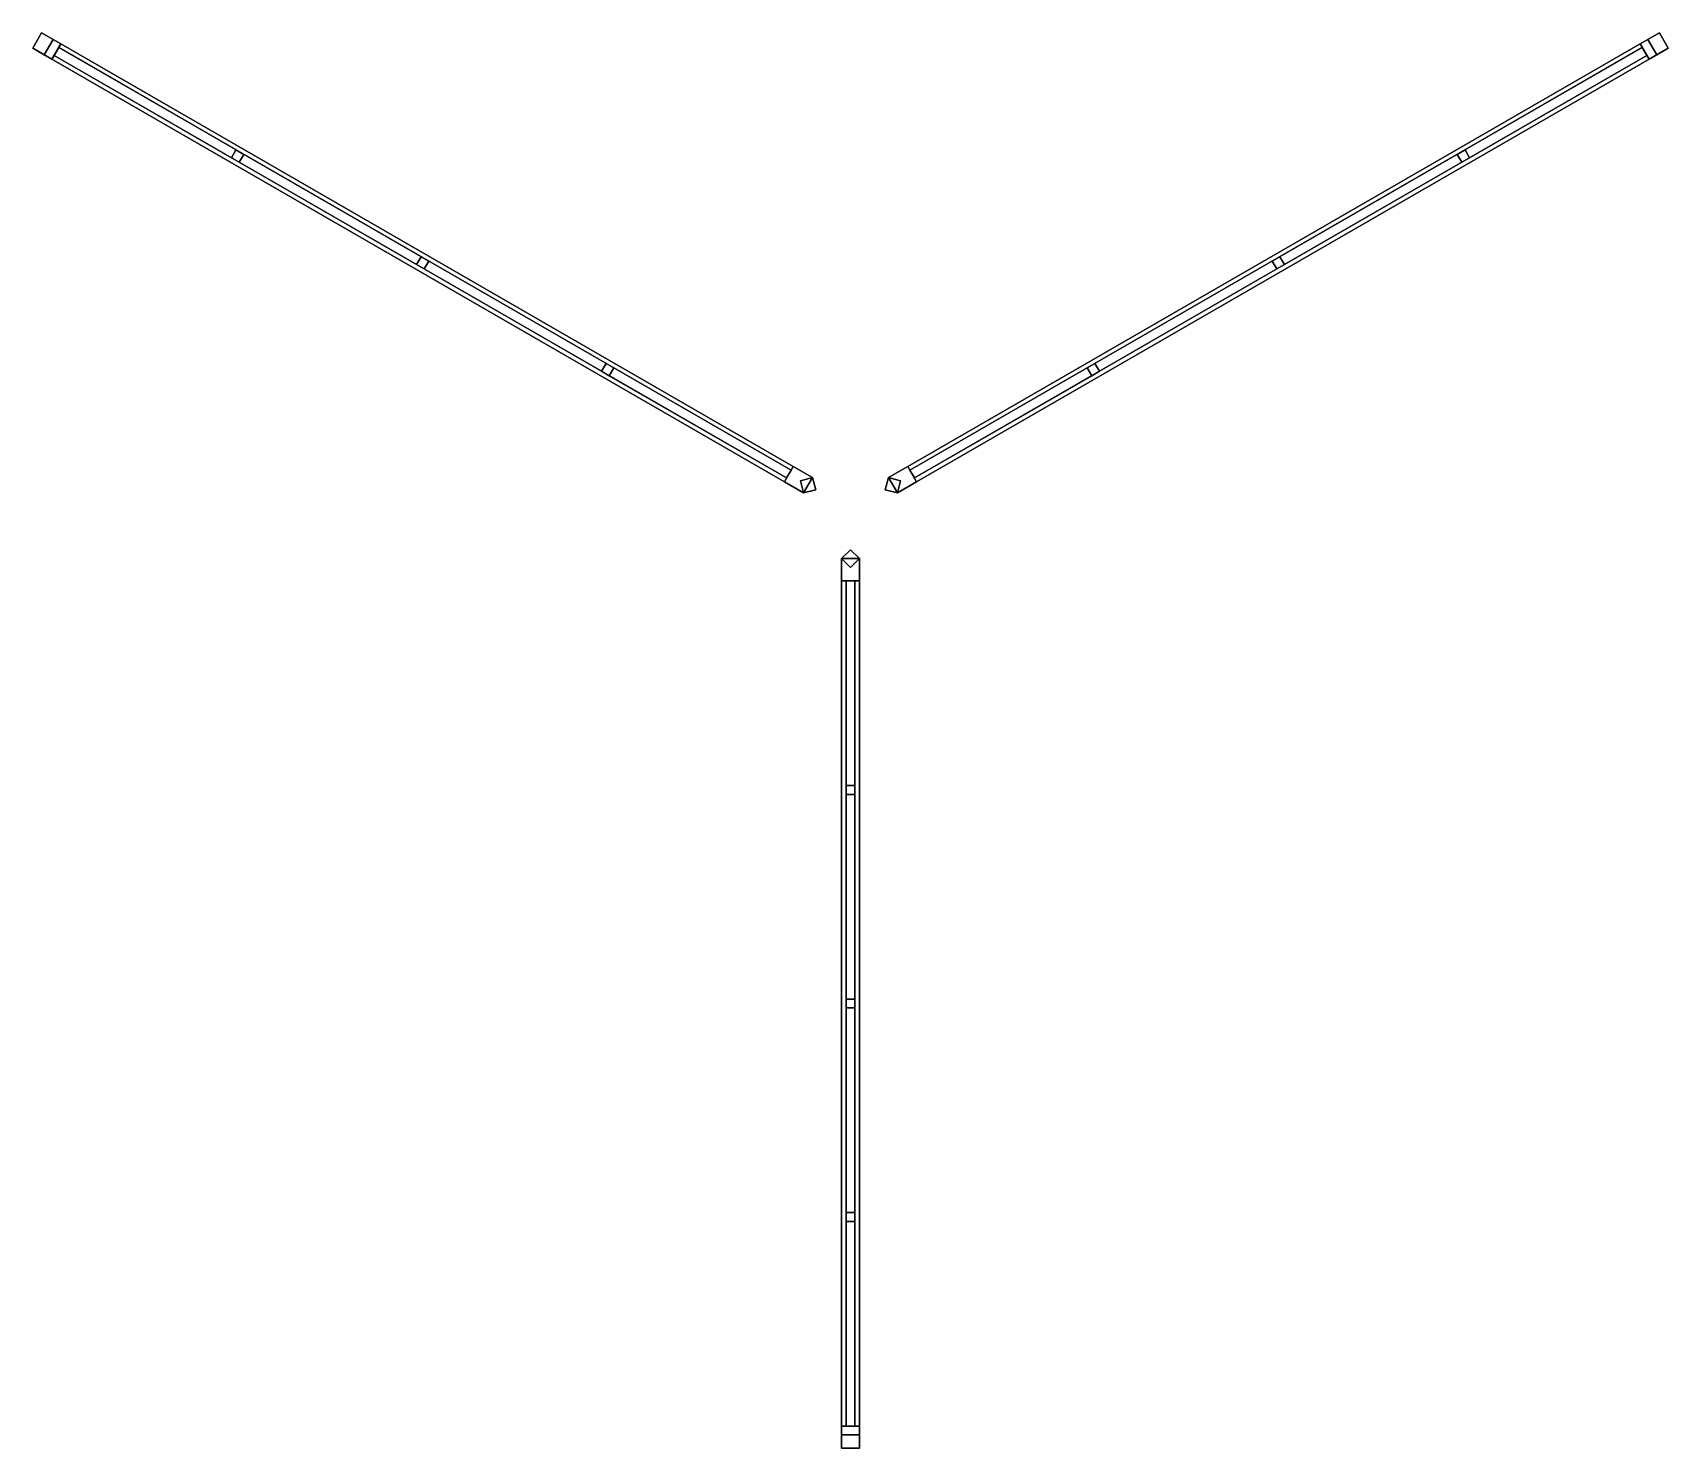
# Model space of a CAD drawing. Extents: x -1.84 to 1.84, y -2.11 to 1.07.
import ezdxf

# ---------------------------------------------------------------- set-up
doc = ezdxf.new("R2010")
doc.units = 0
doc.layers.add('TRAIL', color=6, linetype='CONTINUOUS')

msp = doc.modelspace()

# ---------------------------------------------------------------- linework, layer by layer
at = {"layer": 'TRAIL'}
for points in [[(-1.7913, 1.0573, 0.02), (-1.8173, 1.0723, 0.02), (-1.8373, 1.0377, 0.02), (-1.8113, 1.0227, 0.02)], [(-1.794, 1.0127), (-1.8373, 1.0377), (-1.8173, 1.0723), (-1.774, 1.0473)], [(-1.8173, 1.0723, 0.02), (-1.8173, 1.0723), (-1.8373, 1.0377), (-1.8373, 1.0377, 0.02)], [(-1.774, 1.0473), (-1.8173, 1.0723), (-1.8173, 1.0723, 0.02), (-1.774, 1.0473, 0.02)], [(1.774, 1.0473), (1.8173, 1.0723), (1.8373, 1.0377), (1.794, 1.0127)], [(1.8173, 1.0723, 0.02), (1.8173, 1.0723), (1.774, 1.0473), (1.774, 1.0473, 0.02)], [(1.8113, 1.0227, 0.02), (1.8373, 1.0377, 0.02), (1.8173, 1.0723, 0.02), (1.7913, 1.0573, 0.02)], [(1.8373, 1.0377, 0.02), (1.8373, 1.0377), (1.8173, 1.0723), (1.8173, 1.0723, 0.02)], [(-1.8373, 1.0377, 0.02), (-1.8373, 1.0377), (-1.794, 1.0127), (-1.794, 1.0127, 0.02)], [(-1.8113, 1.0227, 0.02), (-1.8113, 1.0227, 0.07), (-1.7913, 1.0573, 0.07), (-1.7913, 1.0573, 0.02)], [(-1.774, 1.0473, 0.07), (-1.7913, 1.0573, 0.07), (-1.8113, 1.0227, 0.07), (-1.794, 1.0127, 0.07)], [(-0.1286, 0.0973, 0.2), (-1.774, 1.0473, 0.07), (-1.794, 1.0127, 0.07), (-0.1486, 0.0627, 0.2)], [(-1.774, 1.0473, 0.02), (-1.779, 1.0387, 0.05), (-1.789, 1.0213, 0.05), (-1.794, 1.0127, 0.02)], [(-0.1486, 0.0627, 0.09), (-1.794, 1.0127), (-1.774, 1.0473), (-0.1286, 0.0973, 0.09)], [(-1.7913, 1.0573, 0.02), (-1.7913, 1.0573, 0.07), (-1.774, 1.0473, 0.07), (-1.774, 1.0473, 0.02)], [(-0.1436, 0.0713, 0.18), (-1.789, 1.0213, 0.05), (-1.779, 1.0387, 0.05), (-0.1336, 0.0887, 0.18)], [(-1.3806, 0.8087, 0.0418), (-1.779, 1.0387, 0.02), (-1.789, 1.0213, 0.02), (-1.3906, 0.7913, 0.0418)], [(-0.1336, 0.0887, 0.19), (-1.779, 1.0387, 0.06), (-1.774, 1.0473, 0.06), (-0.1286, 0.0973, 0.19)], [(-1.774, 1.0473, 0.02), (-1.774, 1.0473, 0.06), (-1.779, 1.0387, 0.06), (-1.779, 1.0387, 0.05)], [(-1.779, 1.0387, 0.02), (-1.779, 1.0387, 0.01), (-1.774, 1.0473, 0.01), (-1.774, 1.0473, 0.02)], [(-0.1286, 0.0973, 0.1), (-1.774, 1.0473, 0.01), (-1.779, 1.0387, 0.01), (-0.1336, 0.0887, 0.1)], [(-0.1336, 0.0887, 0.18), (-1.779, 1.0387, 0.05), (-1.779, 1.0387, 0.06), (-0.1336, 0.0887, 0.19)], [(-0.1336, 0.0887, 0.1), (-1.779, 1.0387, 0.01), (-1.779, 1.0387, 0.02), (-0.1336, 0.0887, 0.11)], [(-0.1286, 0.0973, 0.19), (-1.774, 1.0473, 0.06), (-1.774, 1.0473, 0.07), (-0.1286, 0.0973, 0.2)], [(-0.1286, 0.0973, 0.09), (-1.774, 1.0473), (-1.774, 1.0473, 0.01), (-0.1286, 0.0973, 0.1)], [(0.1286, 0.0973, 0.19), (1.774, 1.0473, 0.06), (1.779, 1.0387, 0.06), (0.1336, 0.0887, 0.19)], [(0.1486, 0.0627, 0.2), (1.794, 1.0127, 0.07), (1.774, 1.0473, 0.07), (0.1286, 0.0973, 0.2)], [(1.774, 1.0473, 0.07), (1.774, 1.0473, 0.06), (0.1286, 0.0973, 0.19), (0.1286, 0.0973, 0.2)], [(0.1336, 0.0887, 0.1), (1.779, 1.0387, 0.01), (1.774, 1.0473, 0.01), (0.1286, 0.0973, 0.1)], [(0.1286, 0.0973, 0.09), (1.774, 1.0473), (1.794, 1.0127), (0.1486, 0.0627, 0.09)], [(1.774, 1.0473, 0.01), (1.774, 1.0473), (0.1286, 0.0973, 0.09), (0.1286, 0.0973, 0.1)], [(0.1336, 0.0887, 0.18), (1.779, 1.0387, 0.05), (1.789, 1.0213, 0.05), (0.1436, 0.0713, 0.18)], [(1.779, 1.0387, 0.06), (1.779, 1.0387, 0.05), (0.1336, 0.0887, 0.18), (0.1336, 0.0887, 0.19)], [(1.779, 1.0387, 0.02), (1.779, 1.0387, 0.01), (0.1336, 0.0887, 0.1), (0.1336, 0.0887, 0.11)], [(1.3906, 0.7913, 0.0418), (1.789, 1.0213, 0.02), (1.779, 1.0387, 0.02), (1.3806, 0.8087, 0.0418)], [(1.774, 1.0473, 0.07), (1.7913, 1.0573, 0.07), (1.7913, 1.0573, 0.02), (1.774, 1.0473, 0.02)], [(1.794, 1.0127, 0.07), (1.8113, 1.0227, 0.07), (1.7913, 1.0573, 0.07), (1.774, 1.0473, 0.07)], [(1.779, 1.0387, 0.05), (1.779, 1.0387, 0.06), (1.774, 1.0473, 0.06), (1.774, 1.0473, 0.02)], [(1.794, 1.0127, 0.02), (1.789, 1.0213, 0.05), (1.779, 1.0387, 0.05), (1.774, 1.0473, 0.02)], [(1.774, 1.0473, 0.02), (1.774, 1.0473, 0.01), (1.779, 1.0387, 0.01), (1.779, 1.0387, 0.02)], [(1.7913, 1.0573, 0.02), (1.7913, 1.0573, 0.07), (1.8113, 1.0227, 0.07), (1.8113, 1.0227, 0.02)], [(1.794, 1.0127), (1.8373, 1.0377), (1.8373, 1.0377, 0.02), (1.794, 1.0127, 0.02)], [(-1.794, 1.0127, 0.07), (-1.8113, 1.0227, 0.07), (-1.8113, 1.0227, 0.02), (-1.794, 1.0127, 0.02)], [(-0.1486, 0.0627, 0.19), (-1.794, 1.0127, 0.06), (-1.789, 1.0213, 0.06), (-0.1436, 0.0713, 0.19)], [(-1.789, 1.0213, 0.05), (-1.789, 1.0213, 0.06), (-1.794, 1.0127, 0.06), (-1.794, 1.0127, 0.02)], [(-1.794, 1.0127, 0.02), (-1.794, 1.0127, 0.01), (-1.789, 1.0213, 0.01), (-1.789, 1.0213, 0.02)], [(-0.1436, 0.0713, 0.1), (-1.789, 1.0213, 0.01), (-1.794, 1.0127, 0.01), (-0.1486, 0.0627, 0.1)], [(-1.794, 1.0127, 0.07), (-1.794, 1.0127, 0.06), (-0.1486, 0.0627, 0.19), (-0.1486, 0.0627, 0.2)], [(-1.794, 1.0127, 0.01), (-1.794, 1.0127), (-0.1486, 0.0627, 0.09), (-0.1486, 0.0627, 0.1)], [(-1.789, 1.0213, 0.06), (-1.789, 1.0213, 0.05), (-0.1436, 0.0713, 0.18), (-0.1436, 0.0713, 0.19)], [(-1.789, 1.0213, 0.02), (-1.789, 1.0213, 0.01), (-0.1436, 0.0713, 0.1), (-0.1436, 0.0713, 0.11)], [(0.1436, 0.0713, 0.19), (1.789, 1.0213, 0.06), (1.794, 1.0127, 0.06), (0.1486, 0.0627, 0.19)], [(0.1436, 0.0713, 0.18), (1.789, 1.0213, 0.05), (1.789, 1.0213, 0.06), (0.1436, 0.0713, 0.19)], [(0.1486, 0.0627, 0.1), (1.794, 1.0127, 0.01), (1.789, 1.0213, 0.01), (0.1436, 0.0713, 0.1)], [(0.1436, 0.0713, 0.1), (1.789, 1.0213, 0.01), (1.789, 1.0213, 0.02), (0.1436, 0.0713, 0.11)], [(0.1486, 0.0627, 0.19), (1.794, 1.0127, 0.06), (1.794, 1.0127, 0.07), (0.1486, 0.0627, 0.2)], [(0.1486, 0.0627, 0.09), (1.794, 1.0127), (1.794, 1.0127, 0.01), (0.1486, 0.0627, 0.1)], [(1.794, 1.0127, 0.02), (1.794, 1.0127, 0.06), (1.789, 1.0213, 0.06), (1.789, 1.0213, 0.05)], [(1.789, 1.0213, 0.02), (1.789, 1.0213, 0.01), (1.794, 1.0127, 0.01), (1.794, 1.0127, 0.02)], [(1.8113, 1.0227, 0.02), (1.8113, 1.0227, 0.07), (1.794, 1.0127, 0.07), (1.794, 1.0127, 0.02)], [(-1.3906, 0.7913, 0.0418), (-1.3906, 0.7913, 0.0815), (-1.3806, 0.8087, 0.0815), (-1.3806, 0.8087, 0.0418)], [(-1.3806, 0.8087, 0.0418), (-1.3806, 0.8087, 0.0815), (-1.3633, 0.7987, 0.0828), (-1.3633, 0.7987, 0.0427)], [(1.3633, 0.7987, 0.0828), (1.3806, 0.8087, 0.0815), (1.3806, 0.8087, 0.0418), (1.3633, 0.7987, 0.0427)], [(1.3806, 0.8087, 0.0418), (1.3806, 0.8087, 0.0815), (1.3906, 0.7913, 0.0815), (1.3906, 0.7913, 0.0418)], [(-1.3733, 0.7813, 0.0828), (-1.3906, 0.7913, 0.0815), (-1.3906, 0.7913, 0.0418), (-1.3733, 0.7813, 0.0427)], [(-0.9649, 0.5687, 0.0645), (-1.3633, 0.7987, 0.0427), (-1.3733, 0.7813, 0.0427), (-0.9749, 0.5513, 0.0645)], [(-1.3633, 0.7987, 0.0427), (-1.3633, 0.7987, 0.0828), (-1.3733, 0.7813, 0.0828), (-1.3733, 0.7813, 0.0427)], [(0.9749, 0.5513, 0.0645), (1.3733, 0.7813, 0.0427), (1.3633, 0.7987, 0.0427), (0.9649, 0.5687, 0.0645)], [(1.3733, 0.7813, 0.0427), (1.3733, 0.7813, 0.0828), (1.3633, 0.7987, 0.0828), (1.3633, 0.7987, 0.0427)], [(1.3906, 0.7913, 0.0418), (1.3906, 0.7913, 0.0815), (1.3733, 0.7813, 0.0828), (1.3733, 0.7813, 0.0427)], [(-0.9749, 0.5513, 0.0645), (-0.9749, 0.5513, 0.1143), (-0.9649, 0.5687, 0.1143), (-0.9649, 0.5687, 0.0645)], [(-0.9576, 0.5413, 0.1157), (-0.9749, 0.5513, 0.1143), (-0.9749, 0.5513, 0.0645), (-0.9576, 0.5413, 0.0655)], [(-0.9649, 0.5687, 0.0645), (-0.9649, 0.5687, 0.1143), (-0.9476, 0.5587, 0.1157), (-0.9476, 0.5587, 0.0655)], [(-0.5493, 0.3287, 0.0873), (-0.9476, 0.5587, 0.0655), (-0.9576, 0.5413, 0.0655), (-0.5593, 0.3113, 0.0873)], [(-0.9476, 0.5587, 0.0655), (-0.9476, 0.5587, 0.1157), (-0.9576, 0.5413, 0.1157), (-0.9576, 0.5413, 0.0655)], [(0.5593, 0.3113, 0.0873), (0.9576, 0.5413, 0.0655), (0.9476, 0.5587, 0.0655), (0.5493, 0.3287, 0.0873)], [(0.9476, 0.5587, 0.1157), (0.9649, 0.5687, 0.1143), (0.9649, 0.5687, 0.0645), (0.9476, 0.5587, 0.0655)], [(0.9576, 0.5413, 0.0655), (0.9576, 0.5413, 0.1157), (0.9476, 0.5587, 0.1157), (0.9476, 0.5587, 0.0655)], [(0.9749, 0.5513, 0.0645), (0.9749, 0.5513, 0.1143), (0.9576, 0.5413, 0.1157), (0.9576, 0.5413, 0.0655)], [(0.9649, 0.5687, 0.0645), (0.9649, 0.5687, 0.1143), (0.9749, 0.5513, 0.1143), (0.9749, 0.5513, 0.0645)], [(-0.5593, 0.3113, 0.0873), (-0.5593, 0.3113, 0.1472), (-0.5493, 0.3287, 0.1472), (-0.5493, 0.3287, 0.0873)], [(-0.5419, 0.3013, 0.1485), (-0.5593, 0.3113, 0.1472), (-0.5593, 0.3113, 0.0873), (-0.5419, 0.3013, 0.0882)], [(-0.5493, 0.3287, 0.0873), (-0.5493, 0.3287, 0.1472), (-0.5319, 0.3187, 0.1485), (-0.5319, 0.3187, 0.0882)], [(-0.1336, 0.0887, 0.11), (-0.5319, 0.3187, 0.0882), (-0.5419, 0.3013, 0.0882), (-0.1436, 0.0713, 0.11)], [(-0.5319, 0.3187, 0.0882), (-0.5319, 0.3187, 0.1485), (-0.5419, 0.3013, 0.1485), (-0.5419, 0.3013, 0.0882)], [(0.1436, 0.0713, 0.11), (0.5419, 0.3013, 0.0882), (0.5319, 0.3187, 0.0882), (0.1336, 0.0887, 0.11)], [(0.5319, 0.3187, 0.1485), (0.5493, 0.3287, 0.1472), (0.5493, 0.3287, 0.0873), (0.5319, 0.3187, 0.0882)], [(0.5419, 0.3013, 0.0882), (0.5419, 0.3013, 0.1485), (0.5319, 0.3187, 0.1485), (0.5319, 0.3187, 0.0882)], [(0.5593, 0.3113, 0.0873), (0.5593, 0.3113, 0.1472), (0.5419, 0.3013, 0.1485), (0.5419, 0.3013, 0.0882)], [(0.5493, 0.3287, 0.0873), (0.5493, 0.3287, 0.1472), (0.5593, 0.3113, 0.1472), (0.5593, 0.3113, 0.0873)], [(-0.0853, 0.0723, 0.11), (-0.1286, 0.0973, 0.11), (-0.1486, 0.0627, 0.11), (-0.1053, 0.0377, 0.11)], [(-0.1053, 0.0377, 0.09), (-0.1486, 0.0627, 0.09), (-0.1286, 0.0973, 0.09), (-0.0853, 0.0723, 0.09)], [(-0.0853, 0.0723, 0.2), (-0.1286, 0.0973, 0.2), (-0.1486, 0.0627, 0.2), (-0.1053, 0.0377, 0.2)], [(-0.1053, 0.0377, 0.18), (-0.1486, 0.0627, 0.18), (-0.1286, 0.0973, 0.18), (-0.0853, 0.0723, 0.18)], [(-0.1286, 0.0973, 0.11), (-0.1286, 0.0973, 0.1), (-0.1336, 0.0887, 0.1), (-0.1336, 0.0887, 0.11)], [(-0.1286, 0.0973, 0.19), (-0.1286, 0.0973, 0.18), (-0.1336, 0.0887, 0.18), (-0.1336, 0.0887, 0.19)], [(-0.0853, 0.0723, 0.09), (-0.1286, 0.0973, 0.09), (-0.1286, 0.0973, 0.11), (-0.0853, 0.0723, 0.11)], [(-0.0853, 0.0723, 0.18), (-0.1286, 0.0973, 0.18), (-0.1286, 0.0973, 0.2), (-0.0853, 0.0723, 0.2)], [(0.1053, 0.0377, 0.11), (0.1486, 0.0627, 0.11), (0.1286, 0.0973, 0.11), (0.0853, 0.0723, 0.11)], [(0.0853, 0.0723, 0.09), (0.1286, 0.0973, 0.09), (0.1486, 0.0627, 0.09), (0.1053, 0.0377, 0.09)], [(0.1286, 0.0973, 0.11), (0.1286, 0.0973, 0.09), (0.0853, 0.0723, 0.09), (0.0853, 0.0723, 0.11)], [(0.1053, 0.0377, 0.2), (0.1486, 0.0627, 0.2), (0.1286, 0.0973, 0.2), (0.0853, 0.0723, 0.2)], [(0.0853, 0.0723, 0.18), (0.1286, 0.0973, 0.18), (0.1486, 0.0627, 0.18), (0.1053, 0.0377, 0.18)], [(0.1286, 0.0973, 0.2), (0.1286, 0.0973, 0.18), (0.0853, 0.0723, 0.18), (0.0853, 0.0723, 0.2)], [(0.1336, 0.0887, 0.11), (0.1336, 0.0887, 0.1), (0.1286, 0.0973, 0.1), (0.1286, 0.0973, 0.11)], [(0.1336, 0.0887, 0.19), (0.1336, 0.0887, 0.18), (0.1286, 0.0973, 0.18), (0.1286, 0.0973, 0.19)], [(-0.1436, 0.0713, 0.11), (-0.1436, 0.0713, 0.1), (-0.1486, 0.0627, 0.1), (-0.1486, 0.0627, 0.11)], [(-0.1436, 0.0713, 0.19), (-0.1436, 0.0713, 0.18), (-0.1486, 0.0627, 0.18), (-0.1486, 0.0627, 0.19)], [(-0.1486, 0.0627, 0.11), (-0.1486, 0.0627, 0.09), (-0.1053, 0.0377, 0.09), (-0.1053, 0.0377, 0.11)], [(-0.1486, 0.0627, 0.2), (-0.1486, 0.0627, 0.18), (-0.1053, 0.0377, 0.18), (-0.1053, 0.0377, 0.2)], [(-0.0853, 0.0723, 0.11), (-0.1126, 0.065, 0.11), (-0.1126, 0.065, 0.18), (-0.0853, 0.0723, 0.18)], [(-0.1126, 0.065, 0.11), (-0.1053, 0.0377, 0.11), (-0.1053, 0.0377, 0.18), (-0.1126, 0.065, 0.18)], [(-0.1053, 0.0377, 0.09), (-0.0779, 0.045, 0.09), (-0.0779, 0.045, 0.2), (-0.1053, 0.0377, 0.2)], [(-0.0779, 0.045, 0.09), (-0.0853, 0.0723, 0.09), (-0.0853, 0.0723, 0.2), (-0.0779, 0.045, 0.2)], [(0.0853, 0.0723, 0.09), (0.0779, 0.045, 0.09), (0.0779, 0.045, 0.2), (0.0853, 0.0723, 0.2)], [(0.0779, 0.045, 0.09), (0.1053, 0.0377, 0.09), (0.1053, 0.0377, 0.2), (0.0779, 0.045, 0.2)], [(0.1126, 0.065, 0.11), (0.0853, 0.0723, 0.11), (0.0853, 0.0723, 0.18), (0.1126, 0.065, 0.18)], [(0.1053, 0.0377, 0.11), (0.1126, 0.065, 0.11), (0.1126, 0.065, 0.18), (0.1053, 0.0377, 0.18)], [(0.1053, 0.0377, 0.09), (0.1486, 0.0627, 0.09), (0.1486, 0.0627, 0.11), (0.1053, 0.0377, 0.11)], [(0.1053, 0.0377, 0.18), (0.1486, 0.0627, 0.18), (0.1486, 0.0627, 0.2), (0.1053, 0.0377, 0.2)], [(0.1486, 0.0627, 0.11), (0.1486, 0.0627, 0.1), (0.1436, 0.0713, 0.1), (0.1436, 0.0713, 0.11)], [(0.1486, 0.0627, 0.19), (0.1486, 0.0627, 0.18), (0.1436, 0.0713, 0.18), (0.1436, 0.0713, 0.19)], [(0, -0.09, 0.09), (-0.02, -0.11, 0.09), (-0.02, -0.11, 0.2), (0, -0.09, 0.2)], [(-0.02, -0.11, 0.11), (0, -0.13, 0.11), (0, -0.13, 0.18), (-0.02, -0.11, 0.18)], [(-0.02, -0.11, 0.18), (-0.02, -0.16, 0.18), (-0.02, -0.16, 0.2), (-0.02, -0.11, 0.2)], [(0.02, -0.11, 0.18), (0.02, -0.16, 0.18), (-0.02, -0.16, 0.18), (-0.02, -0.11, 0.18)], [(-0.02, -0.11, 0.2), (-0.02, -0.16, 0.2), (0.02, -0.16, 0.2), (0.02, -0.11, 0.2)], [(-0.02, -0.11, 0.09), (-0.02, -0.16, 0.09), (-0.02, -0.16, 0.11), (-0.02, -0.11, 0.11)], [(0.02, -0.11, 0.09), (0.02, -0.16, 0.09), (-0.02, -0.16, 0.09), (-0.02, -0.11, 0.09)], [(-0.02, -0.11, 0.11), (-0.02, -0.16, 0.11), (0.02, -0.16, 0.11), (0.02, -0.11, 0.11)], [(0.02, -0.11, 0.09), (0, -0.09, 0.09), (0, -0.09, 0.2), (0.02, -0.11, 0.2)], [(0, -0.13, 0.11), (0.02, -0.11, 0.11), (0.02, -0.11, 0.18), (0, -0.13, 0.18)], [(0.02, -0.16, 0.2), (0.02, -0.16, 0.18), (0.02, -0.11, 0.18), (0.02, -0.11, 0.2)], [(0.02, -0.16, 0.11), (0.02, -0.16, 0.09), (0.02, -0.11, 0.09), (0.02, -0.11, 0.11)], [(-0.02, -0.16, 0.1), (-0.02, -2.06, 0.01), (-0.01, -2.06, 0.01), (-0.01, -0.16, 0.1)], [(-0.02, -0.16, 0.09), (-0.02, -2.06), (-0.02, -2.06, 0.01), (-0.02, -0.16, 0.1)], [(0.02, -0.16, 0.09), (0.02, -2.06), (-0.02, -2.06), (-0.02, -0.16, 0.09)], [(-0.02, -0.16, 0.19), (-0.02, -2.06, 0.06), (-0.02, -2.06, 0.07), (-0.02, -0.16, 0.2)], [(-0.02, -0.16, 0.2), (-0.02, -2.06, 0.07), (0.02, -2.06, 0.07), (0.02, -0.16, 0.2)], [(-0.01, -0.16, 0.19), (-0.01, -2.06, 0.06), (-0.02, -2.06, 0.06), (-0.02, -0.16, 0.19)], [(-0.02, -0.16, 0.11), (-0.02, -0.16, 0.1), (-0.01, -0.16, 0.1), (-0.01, -0.16, 0.11)], [(-0.02, -0.16, 0.19), (-0.02, -0.16, 0.18), (-0.01, -0.16, 0.18), (-0.01, -0.16, 0.19)], [(0.01, -0.16, 0.18), (0.01, -2.06, 0.05), (-0.01, -2.06, 0.05), (-0.01, -0.16, 0.18)], [(-0.01, -0.16, 0.18), (-0.01, -2.06, 0.05), (-0.01, -2.06, 0.06), (-0.01, -0.16, 0.19)], [(-0.01, -0.16, 0.1), (-0.01, -2.06, 0.01), (-0.01, -2.06, 0.02), (-0.01, -0.16, 0.11)], [(-0.01, -0.16, 0.11), (-0.01, -0.62, 0.0882), (0.01, -0.62, 0.0882), (0.01, -0.16, 0.11)], [(0.01, -0.16, 0.19), (0.01, -0.16, 0.18), (0.02, -0.16, 0.18), (0.02, -0.16, 0.19)], [(0.01, -0.16, 0.11), (0.01, -0.16, 0.1), (0.02, -0.16, 0.1), (0.02, -0.16, 0.11)], [(0.02, -0.16, 0.19), (0.02, -2.06, 0.06), (0.01, -2.06, 0.06), (0.01, -0.16, 0.19)], [(0.01, -2.06, 0.06), (0.01, -2.06, 0.05), (0.01, -0.16, 0.18), (0.01, -0.16, 0.19)], [(0.01, -2.06, 0.02), (0.01, -2.06, 0.01), (0.01, -0.16, 0.1), (0.01, -0.16, 0.11)], [(0.01, -0.16, 0.1), (0.01, -2.06, 0.01), (0.02, -2.06, 0.01), (0.02, -0.16, 0.1)], [(0.02, -2.06, 0.01), (0.02, -2.06), (0.02, -0.16, 0.09), (0.02, -0.16, 0.1)], [(0.02, -2.06, 0.07), (0.02, -2.06, 0.06), (0.02, -0.16, 0.19), (0.02, -0.16, 0.2)], [(-0.01, -0.62, 0.0882), (-0.01, -0.62, 0.1485), (0.01, -0.62, 0.1485), (0.01, -0.62, 0.0882)], [(-0.01, -0.64, 0.0873), (-0.01, -0.64, 0.1472), (-0.01, -0.62, 0.1485), (-0.01, -0.62, 0.0882)], [(0.01, -0.62, 0.1485), (0.01, -0.64, 0.1472), (0.01, -0.64, 0.0873), (0.01, -0.62, 0.0882)], [(0.01, -0.64, 0.0873), (0.01, -0.64, 0.1472), (-0.01, -0.64, 0.1472), (-0.01, -0.64, 0.0873)], [(-0.01, -0.64, 0.0873), (-0.01, -1.1, 0.0655), (0.01, -1.1, 0.0655), (0.01, -0.64, 0.0873)], [(-0.01, -1.1, 0.0655), (-0.01, -1.1, 0.1157), (0.01, -1.1, 0.1157), (0.01, -1.1, 0.0655)], [(-0.01, -1.12, 0.0645), (-0.01, -1.12, 0.1143), (-0.01, -1.1, 0.1157), (-0.01, -1.1, 0.0655)], [(0.01, -1.1, 0.1157), (0.01, -1.12, 0.1143), (0.01, -1.12, 0.0645), (0.01, -1.1, 0.0655)], [(0.01, -1.12, 0.0645), (0.01, -1.12, 0.1143), (-0.01, -1.12, 0.1143), (-0.01, -1.12, 0.0645)], [(-0.01, -1.12, 0.0645), (-0.01, -1.58, 0.0427), (0.01, -1.58, 0.0427), (0.01, -1.12, 0.0645)], [(-0.01, -1.6, 0.0418), (-0.01, -1.6, 0.0815), (-0.01, -1.58, 0.0828), (-0.01, -1.58, 0.0427)], [(-0.01, -1.58, 0.0427), (-0.01, -1.58, 0.0828), (0.01, -1.58, 0.0828), (0.01, -1.58, 0.0427)], [(0.01, -1.58, 0.0828), (0.01, -1.6, 0.0815), (0.01, -1.6, 0.0418), (0.01, -1.58, 0.0427)], [(-0.01, -1.6, 0.0418), (-0.01, -2.06, 0.02), (0.01, -2.06, 0.02), (0.01, -1.6, 0.0418)], [(0.01, -1.6, 0.0418), (0.01, -1.6, 0.0815), (-0.01, -1.6, 0.0815), (-0.01, -1.6, 0.0418)], [(-0.02, -2.06), (-0.02, -2.11), (-0.02, -2.11, 0.02), (-0.02, -2.06, 0.02)], [(-0.01, -2.06, 0.02), (-0.01, -2.06, 0.01), (-0.02, -2.06, 0.01), (-0.02, -2.06, 0.02)], [(0.02, -2.06), (0.02, -2.11), (-0.02, -2.11), (-0.02, -2.06)], [(-0.02, -2.06, 0.02), (-0.01, -2.06, 0.05), (0.01, -2.06, 0.05), (0.02, -2.06, 0.02)], [(-0.02, -2.06, 0.07), (-0.02, -2.08, 0.07), (0.02, -2.08, 0.07), (0.02, -2.06, 0.07)], [(-0.02, -2.08, 0.02), (-0.02, -2.08, 0.07), (-0.02, -2.06, 0.07), (-0.02, -2.06, 0.02)], [(-0.02, -2.06, 0.02), (-0.02, -2.06, 0.06), (-0.01, -2.06, 0.06), (-0.01, -2.06, 0.05)], [(-0.02, -2.08, 0.02), (-0.02, -2.11, 0.02), (0.02, -2.11, 0.02), (0.02, -2.08, 0.02)], [(0.02, -2.08, 0.02), (0.02, -2.08, 0.07), (-0.02, -2.08, 0.07), (-0.02, -2.08, 0.02)], [(0.02, -2.06, 0.02), (0.02, -2.06, 0.01), (0.01, -2.06, 0.01), (0.01, -2.06, 0.02)], [(0.01, -2.06, 0.05), (0.01, -2.06, 0.06), (0.02, -2.06, 0.06), (0.02, -2.06, 0.02)], [(0.02, -2.11, 0.02), (0.02, -2.11), (0.02, -2.06), (0.02, -2.06, 0.02)], [(0.02, -2.06, 0.07), (0.02, -2.08, 0.07), (0.02, -2.08, 0.02), (0.02, -2.06, 0.02)], [(-0.02, -2.11, 0.02), (-0.02, -2.11), (0.02, -2.11), (0.02, -2.11, 0.02)]]:
    msp.add_3dface(points, dxfattribs=at)

doc.saveas('drawing.dxf')
